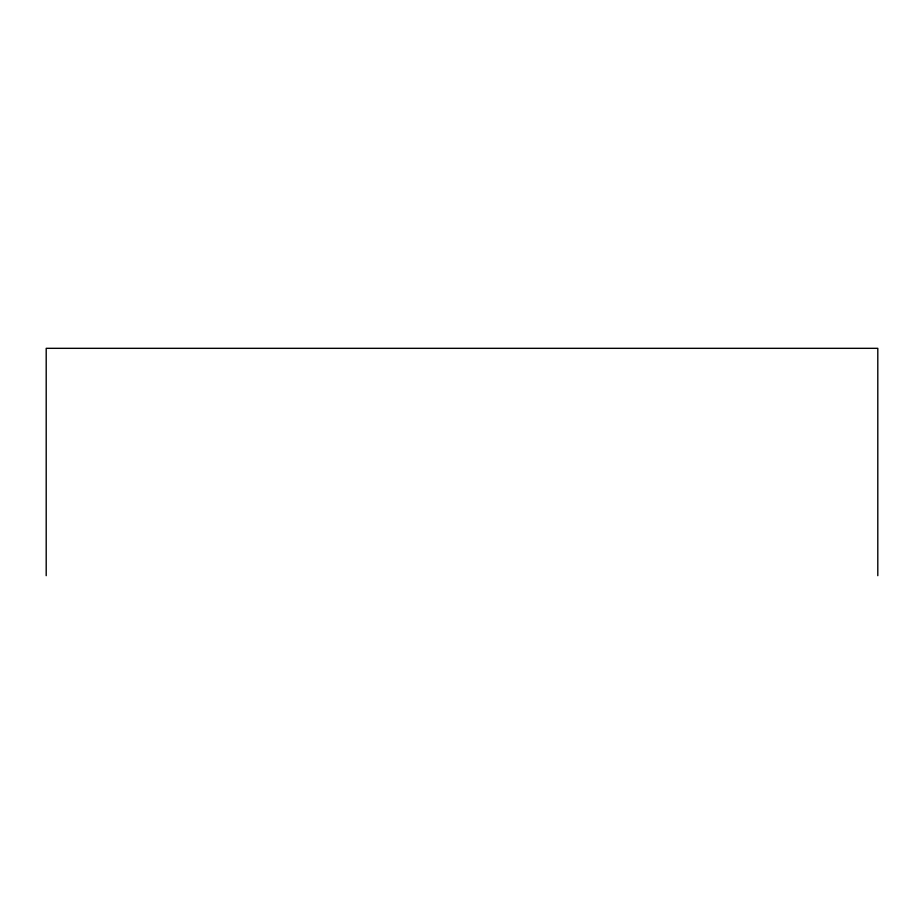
<?xml version="1.0" encoding="UTF-8"?>
<svg xmlns="http://www.w3.org/2000/svg" width="924" height="924" viewBox="0 0 924 924"><rect width="100%" height="100%" fill="white"/><g stroke="black" fill="none" stroke-linecap="round" stroke-linejoin="round"><path stroke-width="1.39" d="M877.8 575.675L877.8 348.325L46.2 348.325L46.2 575.675"/></g></svg>
